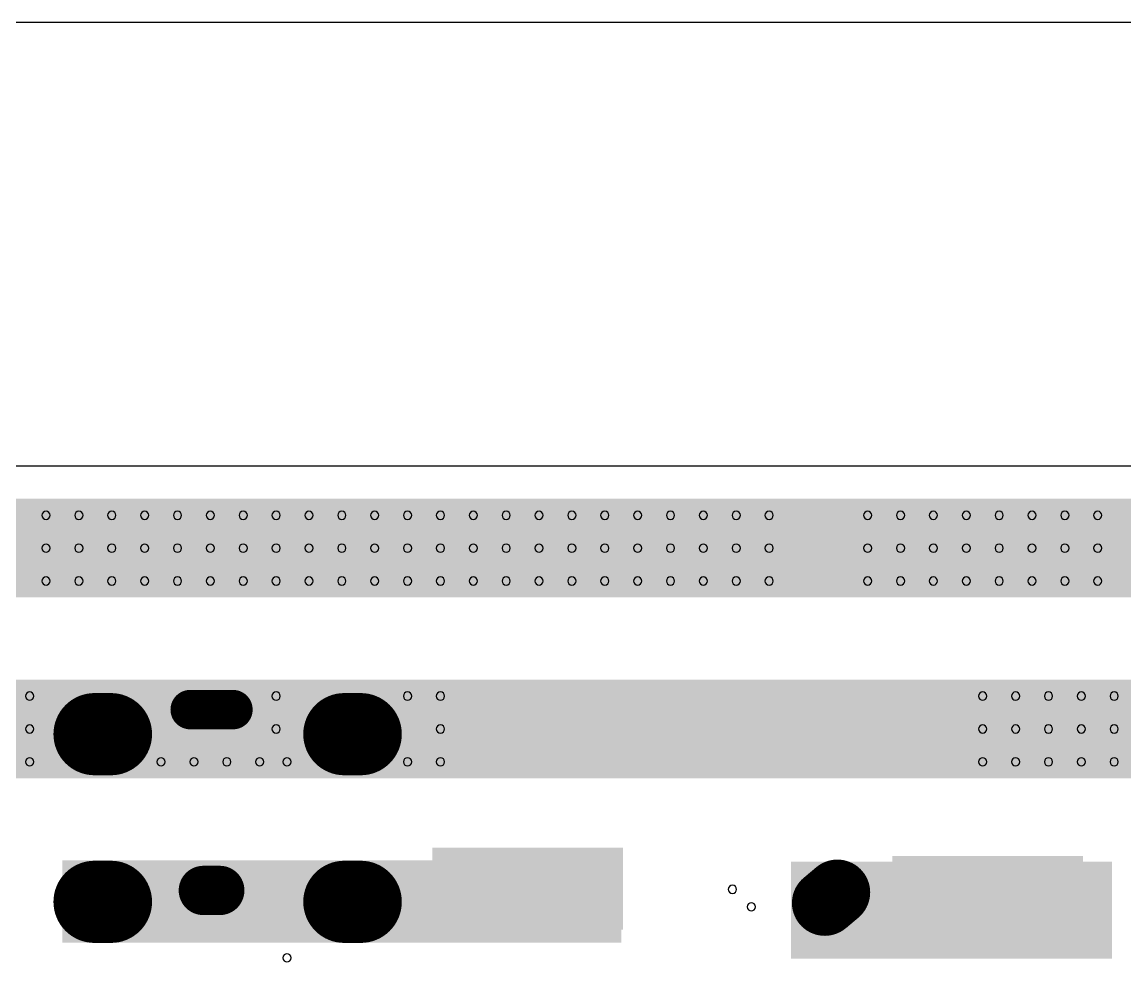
# Model space of a CAD drawing. Header units: inches. Extents: x 32166 to 66782, y 2386 to 7162.
# Drawn here: x 33079.6 to 33230.6, y 3629.7 to 3758.4 of the extents above; entities that cross this region are included whole.
import ezdxf

# ---------------------------------------------------------------- set-up
doc = ezdxf.new("R2010")
doc.units = ezdxf.units.IN
doc.header["$LTSCALE"] = 0.64311
doc.header["$MEASUREMENT"] = 0
for name, color, linetype in [('KEEPOUTLAYER', 6, 'CONTINUOUS'), ('MIDLAYER1', 16, 'CONTINUOUS'), ('MULTILAYER', 9, 'CONTINUOUS')]:
    doc.layers.add(name, color=color, linetype=linetype)

msp = doc.modelspace()

# ---------------------------------------------------------------- linework, layer by layer
at = {"layer": 'KEEPOUTLAYER'}
for p, q in [((32666.61, 3758.35), (34174.11, 3758.35)), ((32666.61, 3697.6), (34174.11, 3697.6))]:
    msp.add_line(p, q, dxfattribs=at)
at = {"layer": 'MIDLAYER1'}
for points, const_width in [([(33089.5, 3660.89), (33091.75, 3660.89)], 11.25), ([(33108.45, 3664.25), (33102.6, 3664.25)], 5.4), ([(33123.7, 3660.89), (33125.95, 3660.89)], 11.25), ([(33089.5, 3637.94), (33091.75, 3637.94)], 11.25), ([(33106.65, 3639.5), (33104.4, 3639.5)], 6.75), ([(33123.7, 3637.94), (33125.95, 3637.94)], 11.25), ([(33191.21, 3639.23), (33189.49, 3637.78)], 9)]:
    msp.add_lwpolyline(points, dxfattribs=dict(at, const_width=const_width))
for points, const_width in [([(33092.31, 3660.89, 1), (33086.69, 3660.89, 1)], 5.63), ([(33094.56, 3660.89, 1), (33088.94, 3660.89, 1)], 5.63), ([(33102.6, 3665.6, 1), (33102.6, 3662.9, 1)], 2.7), ([(33108.45, 3665.6, 1), (33108.45, 3662.9, 1)], 2.7), ([(33126.51, 3660.89, 1), (33120.89, 3660.89, 1)], 5.63), ([(33128.76, 3660.89, 1), (33123.14, 3660.89, 1)], 5.63), ([(33092.31, 3637.94, 1), (33086.69, 3637.94, 1)], 5.63), ([(33094.56, 3637.94, 1), (33088.94, 3637.94, 1)], 5.63), ([(33104.4, 3641.19, 1), (33104.4, 3637.81, 1)], 3.37), ([(33106.65, 3641.19, 1), (33106.65, 3637.81, 1)], 3.37), ([(33126.51, 3637.94, 1), (33120.89, 3637.94, 1)], 5.63), ([(33128.76, 3637.94, 1), (33123.14, 3637.94, 1)], 5.63), ([(33188.04, 3639.51, 1), (33190.93, 3636.06, 1)], 4.5), ([(33189.76, 3640.95, 1), (33192.65, 3637.51, 1)], 4.5)]:
    msp.add_lwpolyline(points, format="xyb", close=True, dxfattribs=dict(at, const_width=const_width))
for centre, start, end in [((33082.86, 3690.85), 0, 180), ((33082.86, 3690.85), 180, 0), ((33087.36, 3690.85), 0, 180), ((33087.36, 3690.85), 180, 0), ((33091.86, 3690.85), 0, 180), ((33091.86, 3690.85), 180, 0), ((33096.36, 3690.85), 0, 180), ((33096.36, 3690.85), 180, 0), ((33100.86, 3690.85), 0, 180), ((33100.86, 3690.85), 180, 0), ((33105.36, 3690.85), 0, 180), ((33105.36, 3690.85), 180, 0), ((33109.86, 3690.85), 0, 180), ((33109.86, 3690.85), 180, 0), ((33114.36, 3690.85), 0, 180), ((33114.36, 3690.85), 180, 0), ((33118.86, 3690.85), 0, 180), ((33118.86, 3690.85), 180, 0), ((33123.36, 3690.85), 0, 180), ((33123.36, 3690.85), 180, 0), ((33127.86, 3690.85), 0, 180), ((33127.86, 3690.85), 180, 0), ((33132.36, 3690.85), 0, 180), ((33132.36, 3690.85), 180, 0), ((33136.86, 3690.85), 0, 180), ((33136.86, 3690.85), 180, 0), ((33141.36, 3690.85), 0, 180), ((33141.36, 3690.85), 180, 0), ((33145.86, 3690.85), 0, 180), ((33145.86, 3690.85), 180, 0), ((33150.36, 3690.85), 0, 180), ((33150.36, 3690.85), 180, 0), ((33154.86, 3690.85), 0, 180), ((33154.86, 3690.85), 180, 0), ((33159.36, 3690.85), 0, 180), ((33159.36, 3690.85), 180, 0), ((33163.86, 3690.85), 0, 180), ((33163.86, 3690.85), 180, 0), ((33168.36, 3690.85), 0, 180), ((33168.36, 3690.85), 180, 0), ((33172.86, 3690.85), 0, 180), ((33172.86, 3690.85), 180, 0), ((33177.36, 3690.85), 0, 180), ((33177.36, 3690.85), 180, 0), ((33181.86, 3690.85), 0, 180), ((33181.86, 3690.85), 180, 0), ((33195.36, 3690.85), 0, 180), ((33195.36, 3690.85), 180, 0), ((33199.86, 3690.85), 0, 180), ((33199.86, 3690.85), 180, 0), ((33204.36, 3690.85), 0, 180), ((33204.36, 3690.85), 180, 0), ((33208.86, 3690.85), 0, 180), ((33208.86, 3690.85), 180, 0), ((33213.36, 3690.85), 0, 180), ((33213.36, 3690.85), 180, 0), ((33217.86, 3690.85), 0, 180), ((33217.86, 3690.85), 180, 0), ((33222.36, 3690.85), 0, 180), ((33222.36, 3690.85), 180, 0), ((33226.86, 3690.85), 0, 180), ((33226.86, 3690.85), 180, 0), ((33082.86, 3686.35), 0, 180), ((33082.86, 3686.35), 180, 0), ((33087.36, 3686.35), 0, 180), ((33087.36, 3686.35), 180, 0), ((33091.86, 3686.35), 0, 180), ((33091.86, 3686.35), 180, 0), ((33096.36, 3686.35), 0, 180), ((33096.36, 3686.35), 180, 0), ((33100.86, 3686.35), 0, 180), ((33100.86, 3686.35), 180, 0), ((33105.36, 3686.35), 0, 180), ((33105.36, 3686.35), 180, 0), ((33109.86, 3686.35), 0, 180), ((33109.86, 3686.35), 180, 0), ((33114.36, 3686.35), 0, 180), ((33114.36, 3686.35), 180, 0), ((33118.86, 3686.35), 0, 180), ((33118.86, 3686.35), 180, 0), ((33123.36, 3686.35), 0, 180), ((33123.36, 3686.35), 180, 0), ((33127.86, 3686.35), 0, 180), ((33127.86, 3686.35), 180, 0), ((33132.36, 3686.35), 0, 180), ((33132.36, 3686.35), 180, 0), ((33136.86, 3686.35), 0, 180), ((33136.86, 3686.35), 180, 0), ((33141.36, 3686.35), 0, 180), ((33141.36, 3686.35), 180, 0), ((33145.86, 3686.35), 0, 180), ((33145.86, 3686.35), 180, 0), ((33150.36, 3686.35), 0, 180), ((33150.36, 3686.35), 180, 0), ((33154.86, 3686.35), 0, 180), ((33154.86, 3686.35), 180, 0), ((33159.36, 3686.35), 0, 180), ((33159.36, 3686.35), 180, 0), ((33163.86, 3686.35), 0, 180), ((33163.86, 3686.35), 180, 0), ((33168.36, 3686.35), 0, 180), ((33168.36, 3686.35), 180, 0), ((33172.86, 3686.35), 0, 180), ((33172.86, 3686.35), 180, 0), ((33177.36, 3686.35), 0, 180), ((33177.36, 3686.35), 180, 0), ((33181.86, 3686.35), 0, 180), ((33181.86, 3686.35), 180, 0), ((33195.36, 3686.35), 0, 180), ((33195.36, 3686.35), 180, 0), ((33199.86, 3686.35), 0, 180), ((33199.86, 3686.35), 180, 0), ((33204.36, 3686.35), 0, 180), ((33204.36, 3686.35), 180, 0), ((33208.86, 3686.35), 0, 180), ((33208.86, 3686.35), 180, 0), ((33213.36, 3686.35), 0, 180), ((33213.36, 3686.35), 180, 0), ((33217.86, 3686.35), 0, 180), ((33217.86, 3686.35), 180, 0), ((33222.36, 3686.35), 0, 180), ((33222.36, 3686.35), 180, 0), ((33226.86, 3686.35), 0, 180), ((33226.86, 3686.35), 180, 0), ((33082.86, 3681.85), 0, 180), ((33082.86, 3681.85), 180, 0), ((33087.36, 3681.85), 0, 180), ((33087.36, 3681.85), 180, 0), ((33091.86, 3681.85), 0, 180), ((33091.86, 3681.85), 180, 0), ((33096.36, 3681.85), 0, 180), ((33096.36, 3681.85), 180, 0), ((33100.86, 3681.85), 0, 180), ((33100.86, 3681.85), 180, 0), ((33105.36, 3681.85), 0, 180), ((33105.36, 3681.85), 180, 0), ((33109.86, 3681.85), 0, 180), ((33109.86, 3681.85), 180, 0), ((33114.36, 3681.85), 0, 180), ((33114.36, 3681.85), 180, 0), ((33118.86, 3681.85), 0, 180), ((33118.86, 3681.85), 180, 0), ((33123.36, 3681.85), 0, 180), ((33123.36, 3681.85), 180, 0), ((33127.86, 3681.85), 0, 180), ((33127.86, 3681.85), 180, 0), ((33132.36, 3681.85), 0, 180), ((33132.36, 3681.85), 180, 0), ((33136.86, 3681.85), 0, 180), ((33136.86, 3681.85), 180, 0), ((33141.36, 3681.85), 0, 180), ((33141.36, 3681.85), 180, 0), ((33145.86, 3681.85), 0, 180), ((33145.86, 3681.85), 180, 0), ((33150.36, 3681.85), 0, 180), ((33150.36, 3681.85), 180, 0), ((33154.86, 3681.85), 0, 180), ((33154.86, 3681.85), 180, 0), ((33159.36, 3681.85), 0, 180), ((33159.36, 3681.85), 180, 0), ((33163.86, 3681.85), 0, 180), ((33163.86, 3681.85), 180, 0), ((33168.36, 3681.85), 0, 180), ((33168.36, 3681.85), 180, 0), ((33172.86, 3681.85), 0, 180), ((33172.86, 3681.85), 180, 0), ((33177.36, 3681.85), 0, 180), ((33177.36, 3681.85), 180, 0), ((33181.86, 3681.85), 0, 180), ((33181.86, 3681.85), 180, 0), ((33195.36, 3681.85), 0, 180), ((33195.36, 3681.85), 180, 0), ((33199.86, 3681.85), 0, 180), ((33199.86, 3681.85), 180, 0), ((33204.36, 3681.85), 0, 180), ((33204.36, 3681.85), 180, 0), ((33208.86, 3681.85), 0, 180), ((33208.86, 3681.85), 180, 0), ((33213.36, 3681.85), 0, 180), ((33213.36, 3681.85), 180, 0), ((33217.86, 3681.85), 0, 180), ((33217.86, 3681.85), 180, 0), ((33222.36, 3681.85), 0, 180), ((33222.36, 3681.85), 180, 0), ((33226.86, 3681.85), 0, 180), ((33226.86, 3681.85), 180, 0), ((33080.61, 3666.1), 0, 180), ((33114.36, 3666.1), 0, 180), ((33132.36, 3666.1), 0, 180), ((33136.86, 3666.1), 0, 180), ((33211.11, 3666.1), 0, 180), ((33215.61, 3666.1), 0, 180), ((33220.11, 3666.1), 0, 180), ((33224.61, 3666.1), 0, 180), ((33229.11, 3666.1), 0, 180), ((33080.61, 3666.1), 180, 0), ((33114.36, 3666.1), 180, 0), ((33132.36, 3666.1), 180, 0), ((33136.86, 3666.1), 180, 0), ((33211.11, 3666.1), 180, 0), ((33215.61, 3666.1), 180, 0), ((33220.11, 3666.1), 180, 0), ((33224.61, 3666.1), 180, 0), ((33229.11, 3666.1), 180, 0), ((33080.61, 3661.6), 0, 180), ((33114.36, 3661.6), 0, 180), ((33136.86, 3661.6), 0, 180), ((33211.11, 3661.6), 0, 180), ((33215.61, 3661.6), 0, 180), ((33220.11, 3661.6), 0, 180), ((33224.61, 3661.6), 0, 180), ((33229.11, 3661.6), 0, 180), ((33080.61, 3661.6), 180, 0), ((33114.36, 3661.6), 180, 0), ((33136.86, 3661.6), 180, 0), ((33211.11, 3661.6), 180, 0), ((33215.61, 3661.6), 180, 0), ((33220.11, 3661.6), 180, 0), ((33224.61, 3661.6), 180, 0), ((33229.11, 3661.6), 180, 0), ((33080.61, 3657.1), 0, 180), ((33098.61, 3657.1), 0, 180), ((33103.11, 3657.1), 0, 180), ((33107.61, 3657.1), 0, 180), ((33112.11, 3657.1), 0, 180), ((33115.85, 3657.1), 0, 180), ((33132.36, 3657.1), 0, 180), ((33136.86, 3657.1), 0, 180), ((33211.11, 3657.1), 0, 180), ((33215.61, 3657.1), 0, 180), ((33220.11, 3657.1), 0, 180), ((33224.61, 3657.1), 0, 180), ((33229.11, 3657.1), 0, 180), ((33080.61, 3657.1), 180, 0), ((33098.61, 3657.1), 180, 0), ((33103.11, 3657.1), 180, 0), ((33107.61, 3657.1), 180, 0), ((33112.11, 3657.1), 180, 0), ((33115.85, 3657.1), 180, 0), ((33132.36, 3657.1), 180, 0), ((33136.86, 3657.1), 180, 0), ((33211.11, 3657.1), 180, 0), ((33215.61, 3657.1), 180, 0), ((33220.11, 3657.1), 180, 0), ((33224.61, 3657.1), 180, 0), ((33229.11, 3657.1), 180, 0), ((33176.84, 3639.65), 0, 180), ((33176.84, 3639.65), 180, 0), ((33179.43, 3637.25), 0, 180), ((33179.43, 3637.25), 180, 0), ((33115.85, 3630.28), 0, 180), ((33115.85, 3630.28), 180, 0)]:
    msp.add_arc(centre, 0.562, start, end, dxfattribs=at)
for points in [[(32925.36, 3679.6), (33413.61, 3679.6), (32925.36, 3693.1), (33413.61, 3693.1)], [(33062.61, 3654.85), (33316.86, 3654.85), (33062.61, 3668.35), (33316.86, 3668.35)], [(33161.84, 3645.36), (33135.74, 3645.36), (33161.84, 3634.11), (33135.74, 3634.11)], [(33224.84, 3644.23), (33198.74, 3644.23), (33224.84, 3635.23), (33198.74, 3635.23)], [(33085.11, 3632.35), (33161.61, 3632.35), (33085.11, 3643.6), (33161.61, 3643.6)], [(33184.88, 3630.14), (33228.8, 3630.14), (33184.88, 3643.46), (33228.8, 3643.46)]]:
    msp.add_solid(points, dxfattribs=at)
at = {"layer": 'MULTILAYER'}
for points, const_width in [([(33089.5, 3660.89), (33091.75, 3660.89)], 11.25), ([(33108.45, 3664.25), (33102.6, 3664.25)], 5.4), ([(33123.7, 3660.89), (33125.95, 3660.89)], 11.25), ([(33089.5, 3637.94), (33091.75, 3637.94)], 11.25), ([(33106.65, 3639.5), (33104.4, 3639.5)], 6.75), ([(33123.7, 3637.94), (33125.95, 3637.94)], 11.25), ([(33191.21, 3639.23), (33189.49, 3637.78)], 9)]:
    msp.add_lwpolyline(points, dxfattribs=dict(at, const_width=const_width))
for points, const_width in [([(33092.31, 3660.89, 1), (33086.69, 3660.89, 1)], 5.63), ([(33094.56, 3660.89, 1), (33088.94, 3660.89, 1)], 5.63), ([(33102.6, 3665.6, 1), (33102.6, 3662.9, 1)], 2.7), ([(33108.45, 3665.6, 1), (33108.45, 3662.9, 1)], 2.7), ([(33126.51, 3660.89, 1), (33120.89, 3660.89, 1)], 5.63), ([(33128.76, 3660.89, 1), (33123.14, 3660.89, 1)], 5.63), ([(33092.31, 3637.94, 1), (33086.69, 3637.94, 1)], 5.63), ([(33094.56, 3637.94, 1), (33088.94, 3637.94, 1)], 5.63), ([(33104.4, 3641.19, 1), (33104.4, 3637.81, 1)], 3.37), ([(33106.65, 3641.19, 1), (33106.65, 3637.81, 1)], 3.37), ([(33126.51, 3637.94, 1), (33120.89, 3637.94, 1)], 5.63), ([(33128.76, 3637.94, 1), (33123.14, 3637.94, 1)], 5.63), ([(33188.04, 3639.51, 1), (33190.93, 3636.06, 1)], 4.5), ([(33189.76, 3640.95, 1), (33192.65, 3637.51, 1)], 4.5)]:
    msp.add_lwpolyline(points, format="xyb", close=True, dxfattribs=dict(at, const_width=const_width))
for centre, start, end in [((33082.86, 3690.85), 0, 180), ((33082.86, 3690.85), 180, 0), ((33087.36, 3690.85), 0, 180), ((33087.36, 3690.85), 180, 0), ((33091.86, 3690.85), 0, 180), ((33091.86, 3690.85), 180, 0), ((33096.36, 3690.85), 0, 180), ((33096.36, 3690.85), 180, 0), ((33100.86, 3690.85), 0, 180), ((33100.86, 3690.85), 180, 0), ((33105.36, 3690.85), 0, 180), ((33105.36, 3690.85), 180, 0), ((33109.86, 3690.85), 0, 180), ((33109.86, 3690.85), 180, 0), ((33114.36, 3690.85), 0, 180), ((33114.36, 3690.85), 180, 0), ((33118.86, 3690.85), 0, 180), ((33118.86, 3690.85), 180, 0), ((33123.36, 3690.85), 0, 180), ((33123.36, 3690.85), 180, 0), ((33127.86, 3690.85), 0, 180), ((33127.86, 3690.85), 180, 0), ((33132.36, 3690.85), 0, 180), ((33132.36, 3690.85), 180, 0), ((33136.86, 3690.85), 0, 180), ((33136.86, 3690.85), 180, 0), ((33141.36, 3690.85), 0, 180), ((33141.36, 3690.85), 180, 0), ((33145.86, 3690.85), 0, 180), ((33145.86, 3690.85), 180, 0), ((33150.36, 3690.85), 0, 180), ((33150.36, 3690.85), 180, 0), ((33154.86, 3690.85), 0, 180), ((33154.86, 3690.85), 180, 0), ((33159.36, 3690.85), 0, 180), ((33159.36, 3690.85), 180, 0), ((33163.86, 3690.85), 0, 180), ((33163.86, 3690.85), 180, 0), ((33168.36, 3690.85), 0, 180), ((33168.36, 3690.85), 180, 0), ((33172.86, 3690.85), 0, 180), ((33172.86, 3690.85), 180, 0), ((33177.36, 3690.85), 0, 180), ((33177.36, 3690.85), 180, 0), ((33181.86, 3690.85), 0, 180), ((33181.86, 3690.85), 180, 0), ((33195.36, 3690.85), 0, 180), ((33195.36, 3690.85), 180, 0), ((33199.86, 3690.85), 0, 180), ((33199.86, 3690.85), 180, 0), ((33204.36, 3690.85), 0, 180), ((33204.36, 3690.85), 180, 0), ((33208.86, 3690.85), 0, 180), ((33208.86, 3690.85), 180, 0), ((33213.36, 3690.85), 0, 180), ((33213.36, 3690.85), 180, 0), ((33217.86, 3690.85), 0, 180), ((33217.86, 3690.85), 180, 0), ((33222.36, 3690.85), 0, 180), ((33222.36, 3690.85), 180, 0), ((33226.86, 3690.85), 0, 180), ((33226.86, 3690.85), 180, 0), ((33082.86, 3686.35), 0, 180), ((33082.86, 3686.35), 180, 0), ((33087.36, 3686.35), 0, 180), ((33087.36, 3686.35), 180, 0), ((33091.86, 3686.35), 0, 180), ((33091.86, 3686.35), 180, 0), ((33096.36, 3686.35), 0, 180), ((33096.36, 3686.35), 180, 0), ((33100.86, 3686.35), 0, 180), ((33100.86, 3686.35), 180, 0), ((33105.36, 3686.35), 0, 180), ((33105.36, 3686.35), 180, 0), ((33109.86, 3686.35), 0, 180), ((33109.86, 3686.35), 180, 0), ((33114.36, 3686.35), 0, 180), ((33114.36, 3686.35), 180, 0), ((33118.86, 3686.35), 0, 180), ((33118.86, 3686.35), 180, 0), ((33123.36, 3686.35), 0, 180), ((33123.36, 3686.35), 180, 0), ((33127.86, 3686.35), 0, 180), ((33127.86, 3686.35), 180, 0), ((33132.36, 3686.35), 0, 180), ((33132.36, 3686.35), 180, 0), ((33136.86, 3686.35), 0, 180), ((33136.86, 3686.35), 180, 0), ((33141.36, 3686.35), 0, 180), ((33141.36, 3686.35), 180, 0), ((33145.86, 3686.35), 0, 180), ((33145.86, 3686.35), 180, 0), ((33150.36, 3686.35), 0, 180), ((33150.36, 3686.35), 180, 0), ((33154.86, 3686.35), 0, 180), ((33154.86, 3686.35), 180, 0), ((33159.36, 3686.35), 0, 180), ((33159.36, 3686.35), 180, 0), ((33163.86, 3686.35), 0, 180), ((33163.86, 3686.35), 180, 0), ((33168.36, 3686.35), 0, 180), ((33168.36, 3686.35), 180, 0), ((33172.86, 3686.35), 0, 180), ((33172.86, 3686.35), 180, 0), ((33177.36, 3686.35), 0, 180), ((33177.36, 3686.35), 180, 0), ((33181.86, 3686.35), 0, 180), ((33181.86, 3686.35), 180, 0), ((33195.36, 3686.35), 0, 180), ((33195.36, 3686.35), 180, 0), ((33199.86, 3686.35), 0, 180), ((33199.86, 3686.35), 180, 0), ((33204.36, 3686.35), 0, 180), ((33204.36, 3686.35), 180, 0), ((33208.86, 3686.35), 0, 180), ((33208.86, 3686.35), 180, 0), ((33213.36, 3686.35), 0, 180), ((33213.36, 3686.35), 180, 0), ((33217.86, 3686.35), 0, 180), ((33217.86, 3686.35), 180, 0), ((33222.36, 3686.35), 0, 180), ((33222.36, 3686.35), 180, 0), ((33226.86, 3686.35), 0, 180), ((33226.86, 3686.35), 180, 0), ((33082.86, 3681.85), 0, 180), ((33082.86, 3681.85), 180, 0), ((33087.36, 3681.85), 0, 180), ((33087.36, 3681.85), 180, 0), ((33091.86, 3681.85), 0, 180), ((33091.86, 3681.85), 180, 0), ((33096.36, 3681.85), 0, 180), ((33096.36, 3681.85), 180, 0), ((33100.86, 3681.85), 0, 180), ((33100.86, 3681.85), 180, 0), ((33105.36, 3681.85), 0, 180), ((33105.36, 3681.85), 180, 0), ((33109.86, 3681.85), 0, 180), ((33109.86, 3681.85), 180, 0), ((33114.36, 3681.85), 0, 180), ((33114.36, 3681.85), 180, 0), ((33118.86, 3681.85), 0, 180), ((33118.86, 3681.85), 180, 0), ((33123.36, 3681.85), 0, 180), ((33123.36, 3681.85), 180, 0), ((33127.86, 3681.85), 0, 180), ((33127.86, 3681.85), 180, 0), ((33132.36, 3681.85), 0, 180), ((33132.36, 3681.85), 180, 0), ((33136.86, 3681.85), 0, 180), ((33136.86, 3681.85), 180, 0), ((33141.36, 3681.85), 0, 180), ((33141.36, 3681.85), 180, 0), ((33145.86, 3681.85), 0, 180), ((33145.86, 3681.85), 180, 0), ((33150.36, 3681.85), 0, 180), ((33150.36, 3681.85), 180, 0), ((33154.86, 3681.85), 0, 180), ((33154.86, 3681.85), 180, 0), ((33159.36, 3681.85), 0, 180), ((33159.36, 3681.85), 180, 0), ((33163.86, 3681.85), 0, 180), ((33163.86, 3681.85), 180, 0), ((33168.36, 3681.85), 0, 180), ((33168.36, 3681.85), 180, 0), ((33172.86, 3681.85), 0, 180), ((33172.86, 3681.85), 180, 0), ((33177.36, 3681.85), 0, 180), ((33177.36, 3681.85), 180, 0), ((33181.86, 3681.85), 0, 180), ((33181.86, 3681.85), 180, 0), ((33195.36, 3681.85), 0, 180), ((33195.36, 3681.85), 180, 0), ((33199.86, 3681.85), 0, 180), ((33199.86, 3681.85), 180, 0), ((33204.36, 3681.85), 0, 180), ((33204.36, 3681.85), 180, 0), ((33208.86, 3681.85), 0, 180), ((33208.86, 3681.85), 180, 0), ((33213.36, 3681.85), 0, 180), ((33213.36, 3681.85), 180, 0), ((33217.86, 3681.85), 0, 180), ((33217.86, 3681.85), 180, 0), ((33222.36, 3681.85), 0, 180), ((33222.36, 3681.85), 180, 0), ((33226.86, 3681.85), 0, 180), ((33226.86, 3681.85), 180, 0), ((33080.61, 3666.1), 0, 180), ((33114.36, 3666.1), 0, 180), ((33132.36, 3666.1), 0, 180), ((33136.86, 3666.1), 0, 180), ((33211.11, 3666.1), 0, 180), ((33215.61, 3666.1), 0, 180), ((33220.11, 3666.1), 0, 180), ((33224.61, 3666.1), 0, 180), ((33229.11, 3666.1), 0, 180), ((33080.61, 3666.1), 180, 0), ((33114.36, 3666.1), 180, 0), ((33132.36, 3666.1), 180, 0), ((33136.86, 3666.1), 180, 0), ((33211.11, 3666.1), 180, 0), ((33215.61, 3666.1), 180, 0), ((33220.11, 3666.1), 180, 0), ((33224.61, 3666.1), 180, 0), ((33229.11, 3666.1), 180, 0), ((33080.61, 3661.6), 0, 180), ((33114.36, 3661.6), 0, 180), ((33136.86, 3661.6), 0, 180), ((33211.11, 3661.6), 0, 180), ((33215.61, 3661.6), 0, 180), ((33220.11, 3661.6), 0, 180), ((33224.61, 3661.6), 0, 180), ((33229.11, 3661.6), 0, 180), ((33080.61, 3661.6), 180, 0), ((33114.36, 3661.6), 180, 0), ((33136.86, 3661.6), 180, 0), ((33211.11, 3661.6), 180, 0), ((33215.61, 3661.6), 180, 0), ((33220.11, 3661.6), 180, 0), ((33224.61, 3661.6), 180, 0), ((33229.11, 3661.6), 180, 0), ((33080.61, 3657.1), 0, 180), ((33098.61, 3657.1), 0, 180), ((33103.11, 3657.1), 0, 180), ((33107.61, 3657.1), 0, 180), ((33112.11, 3657.1), 0, 180), ((33115.85, 3657.1), 0, 180), ((33132.36, 3657.1), 0, 180), ((33136.86, 3657.1), 0, 180), ((33211.11, 3657.1), 0, 180), ((33215.61, 3657.1), 0, 180), ((33220.11, 3657.1), 0, 180), ((33224.61, 3657.1), 0, 180), ((33229.11, 3657.1), 0, 180), ((33080.61, 3657.1), 180, 0), ((33098.61, 3657.1), 180, 0), ((33103.11, 3657.1), 180, 0), ((33107.61, 3657.1), 180, 0), ((33112.11, 3657.1), 180, 0), ((33115.85, 3657.1), 180, 0), ((33132.36, 3657.1), 180, 0), ((33136.86, 3657.1), 180, 0), ((33211.11, 3657.1), 180, 0), ((33215.61, 3657.1), 180, 0), ((33220.11, 3657.1), 180, 0), ((33224.61, 3657.1), 180, 0), ((33229.11, 3657.1), 180, 0), ((33176.84, 3639.65), 0, 180), ((33176.84, 3639.65), 180, 0), ((33179.43, 3637.25), 0, 180), ((33179.43, 3637.25), 180, 0), ((33115.85, 3630.28), 0, 180), ((33115.85, 3630.28), 180, 0)]:
    msp.add_arc(centre, 0.562, start, end, dxfattribs=at)
for points in [[(33161.84, 3645.36), (33135.74, 3645.36), (33161.84, 3634.11), (33135.74, 3634.11)], [(33224.84, 3644.23), (33198.74, 3644.23), (33224.84, 3635.23), (33198.74, 3635.23)]]:
    msp.add_solid(points, dxfattribs=at)

doc.saveas('drawing.dxf')
